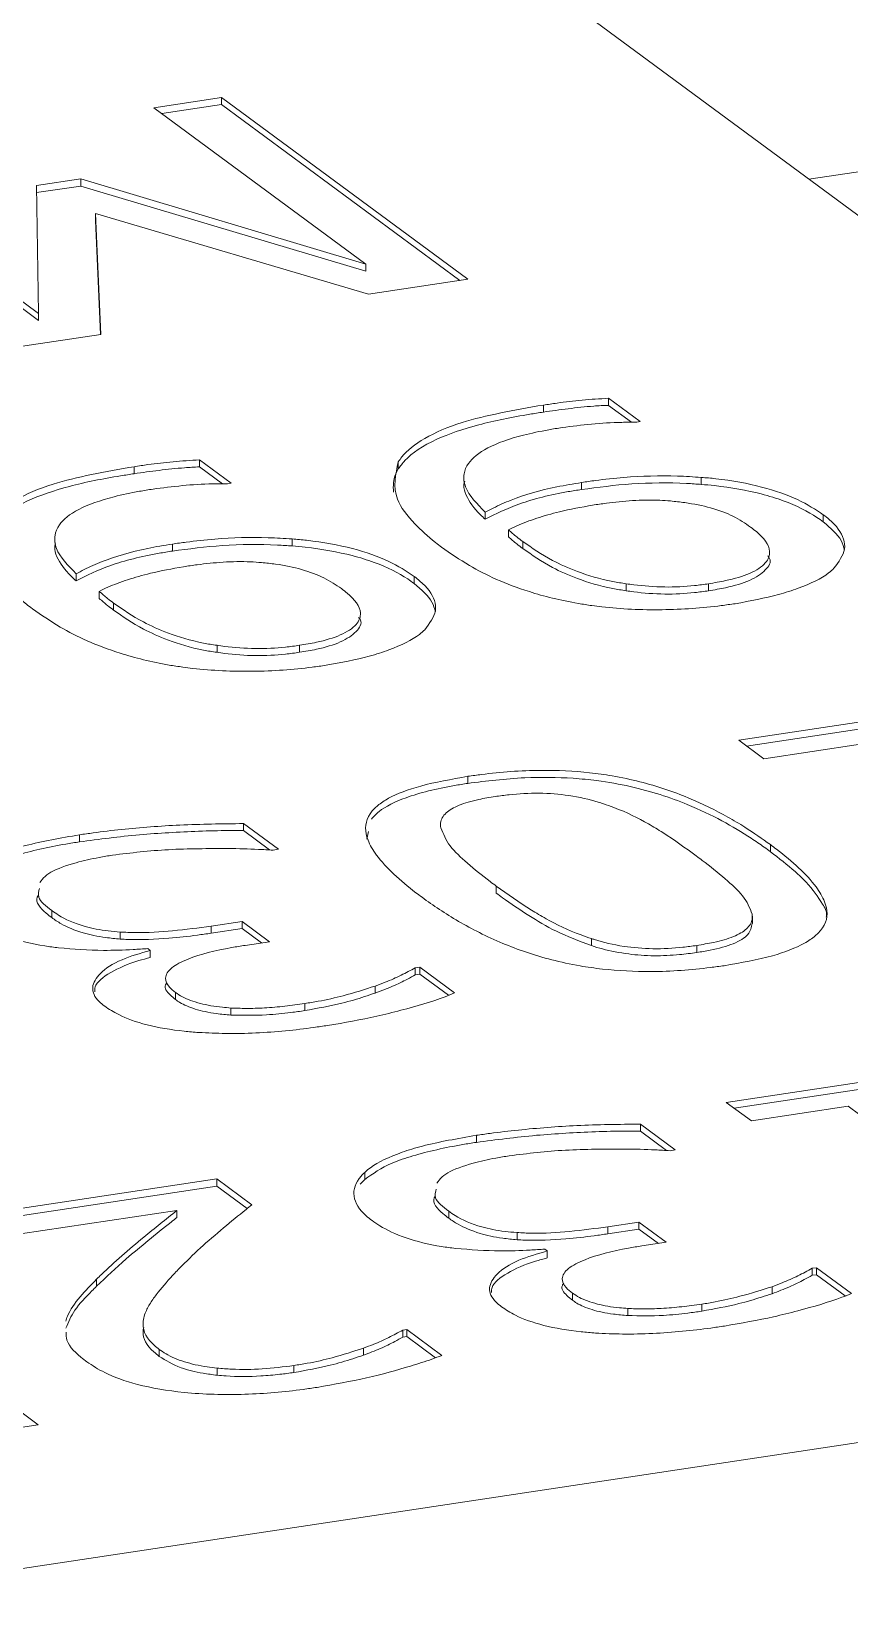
# Model space of a CAD drawing. Header units: millimetres. Extents: x 30 to 313, y 16 to 167.
# Drawn here: x 168.604 to 169.151, y 124.502 to 125.552 of the extents above; entities that cross this region are included whole.
import ezdxf

# ---------------------------------------------------------------- set-up
doc = ezdxf.new("R2010")
doc.units = ezdxf.units.MM

msp = doc.modelspace()

# ---------------------------------------------------------------- linework, layer by layer
at = {"color": 7, "linetype": 'Continuous', "lineweight": 15}
for p, q in [((168.6913, 125.773), (170.0285, 124.7856)), ((169.6289, 125.5295), (169.124, 125.4535)), ((168.6861, 125.5013), (168.7313, 125.5081)), ((168.8279, 125.3966), (168.6861, 125.5013)), ((168.7313, 125.5034), (168.6914, 125.4974)), ((168.7313, 125.5081), (168.8959, 125.3866)), ((168.7313, 125.5034), (168.7313, 125.5081)), ((168.8906, 125.3858), (168.7313, 125.5034)), ((168.4672, 125.4684), (168.6089, 125.3637)), ((168.6089, 125.359), (168.4672, 125.4637)), ((168.6076, 125.4492), (168.6372, 125.4537)), ((168.6089, 125.3637), (168.6076, 125.4492)), ((168.6372, 125.4489), (168.6077, 125.4445)), ((168.6372, 125.4537), (168.8279, 125.3966)), ((168.6372, 125.4489), (168.6372, 125.4537)), ((168.8279, 125.3919), (168.6372, 125.4489)), ((168.8297, 125.3766), (168.6471, 125.4306)), ((168.6471, 125.4306), (168.6506, 125.3497)), ((168.6471, 125.4259), (168.6471, 125.4306)), ((168.6504, 125.3497), (168.6471, 125.4259)), ((168.8279, 125.3919), (168.8279, 125.3966)), ((168.8959, 125.3866), (168.8297, 125.3766)), ((168.6089, 125.359), (168.6089, 125.3637)), ((168.6506, 125.3497), (168.5833, 125.3396)), ((168.9465, 125.2978), (168.9465, 125.3025)), ((168.9901, 125.307), (169.0113, 125.2914)), ((168.9901, 125.3023), (168.9901, 125.307)), ((169.0054, 125.291), (168.9901, 125.3023)), ((169.0113, 125.2914), (169.0089, 125.291)), ((168.6729, 125.2566), (168.6729, 125.2613)), ((168.7165, 125.2659), (168.7377, 125.2502)), ((168.7165, 125.2612), (168.7165, 125.2659)), ((168.7319, 125.2498), (168.7165, 125.2612)), ((168.8495, 125.2598), (168.8495, 125.2646)), ((168.7377, 125.2502), (168.7354, 125.2499)), ((168.9721, 125.246), (168.9721, 125.2507)), ((169.0521, 125.2541), (169.0521, 125.2494)), ((168.9076, 125.2261), (168.9076, 125.2309)), ((169.1337, 125.2244), (169.1337, 125.2291)), ((168.9232, 125.2144), (168.9232, 125.2191)), ((168.6985, 125.2049), (168.6985, 125.2096)), ((168.7786, 125.213), (168.7786, 125.2083)), ((168.9327, 125.2066), (168.9327, 125.2113)), ((168.6341, 125.185), (168.6341, 125.1897)), ((168.8602, 125.1832), (168.8602, 125.1879)), ((169.0019, 125.1783), (169.0019, 125.183)), ((169.057, 125.183), (169.057, 125.1783)), ((168.6496, 125.1732), (168.6496, 125.1779)), ((168.6591, 125.1654), (168.6591, 125.1701)), ((168.7283, 125.1372), (168.7283, 125.1419)), ((168.7835, 125.1419), (168.7835, 125.1372)), ((169.0771, 125.0784), (169.2549, 125.1052)), ((169.2549, 125.1005), (169.0824, 125.0745)), ((169.0939, 125.066), (169.0771, 125.0784)), ((169.1586, 125.0758), (169.0939, 125.066)), ((168.896, 125.0496), (168.896, 125.0543)), ((168.6363, 125.0105), (168.6363, 125.0152)), ((168.746, 125.0227), (168.7694, 125.0055)), ((168.746, 125.018), (168.746, 125.0227)), ((168.7635, 125.0051), (168.746, 125.018)), ((168.8296, 125.0173), (168.8284, 125.0123)), ((168.878, 125.0242), (168.878, 125.0236)), ((168.7694, 125.0055), (168.7658, 125.0049)), ((169.0983, 125.0039), (169.0983, 125.0086)), ((168.6123, 124.9865), (168.6098, 124.9832)), ((168.915, 124.9809), (168.915, 124.9762)), ((168.6178, 124.9598), (168.6178, 124.9645)), ((168.7244, 124.9541), (168.7451, 124.9572)), ((168.7244, 124.9494), (168.7244, 124.9541)), ((168.7451, 124.9525), (168.7244, 124.9494)), ((168.7451, 124.9572), (168.7633, 124.9437)), ((168.7451, 124.9525), (168.7451, 124.9572)), ((168.758, 124.9429), (168.7451, 124.9525)), ((169.0863, 124.956), (169.0863, 124.9607)), ((168.6636, 124.9455), (168.6636, 124.9502)), ((168.7633, 124.9437), (168.7471, 124.9413)), ((168.9786, 124.9411), (168.9786, 124.9458)), ((169.0491, 124.9412), (169.0491, 124.9365)), ((168.6837, 124.9379), (168.6821, 124.9391)), ((168.6837, 124.9332), (168.6837, 124.9379)), ((168.8609, 124.9263), (168.8639, 124.9267)), ((168.8609, 124.9216), (168.8609, 124.9263)), ((168.8639, 124.922), (168.8609, 124.9216)), ((168.8639, 124.9267), (168.8872, 124.9095)), ((168.8639, 124.922), (168.8639, 124.9267)), ((168.8831, 124.9079), (168.8639, 124.922)), ((168.7005, 124.905), (168.7005, 124.9098)), ((168.8341, 124.9094), (168.8341, 124.9141)), ((168.7376, 124.8994), (168.7376, 124.8947)), ((168.787, 124.8977), (168.787, 124.9024)), ((169.0688, 124.8363), (169.2467, 124.8631)), ((169.2467, 124.8584), (169.0741, 124.8324)), ((169.0856, 124.8239), (169.0688, 124.8363)), ((169.1503, 124.8337), (169.0856, 124.8239)), ((169.2986, 124.7242), (169.1503, 124.8337)), ((169.0114, 124.8218), (169.0347, 124.8045)), ((169.0114, 124.8171), (169.0114, 124.8218)), ((169.0289, 124.8041), (169.0114, 124.8171)), ((168.9017, 124.8096), (168.9017, 124.8143)), ((169.0347, 124.8045), (169.0312, 124.804)), ((168.5034, 124.7512), (168.7282, 124.7851)), ((168.7282, 124.7851), (168.7515, 124.7678)), ((168.7282, 124.7804), (168.7282, 124.7851)), ((168.8271, 124.7848), (168.8241, 124.7816)), ((168.8271, 124.7848), (168.8271, 124.7895)), ((168.8777, 124.7855), (168.8752, 124.7823)), ((168.7282, 124.7804), (168.5087, 124.7473)), ((168.7485, 124.7654), (168.7282, 124.7804)), ((168.7015, 124.7641), (168.5224, 124.7372)), ((168.7015, 124.7594), (168.7015, 124.7641)), ((168.8832, 124.7589), (168.8832, 124.7636)), ((168.9897, 124.7532), (169.0104, 124.7563)), ((168.9897, 124.7485), (168.9897, 124.7532)), ((169.0104, 124.7563), (169.0287, 124.7428)), ((169.0104, 124.7516), (169.0104, 124.7563)), ((168.4443, 124.7424), (168.6088, 124.6208)), ((168.9289, 124.7445), (168.9289, 124.7493)), ((169.0104, 124.7516), (168.9897, 124.7485)), ((169.0234, 124.742), (169.0104, 124.7516)), ((169.0287, 124.7428), (169.0124, 124.7404)), ((168.9491, 124.737), (168.9475, 124.7382)), ((168.9491, 124.7323), (168.9491, 124.737)), ((169.966, 124.7305), (167.0038, 124.2848)), ((169.1263, 124.7254), (169.1292, 124.7258)), ((169.1263, 124.7207), (169.1263, 124.7254)), ((169.1292, 124.7211), (169.1263, 124.7207)), ((169.1292, 124.7258), (169.1526, 124.7086)), ((169.1292, 124.7211), (169.1292, 124.7258)), ((169.1484, 124.7069), (169.1292, 124.7211)), ((168.6478, 124.7134), (168.6478, 124.7181)), ((169.0994, 124.7084), (169.0994, 124.7131)), ((168.9659, 124.7041), (168.9659, 124.7088)), ((169.0524, 124.6967), (169.0524, 124.7014)), ((169.003, 124.6985), (169.003, 124.6938)), ((168.8525, 124.6841), (168.8552, 124.6845)), ((168.8525, 124.6793), (168.8525, 124.6841)), ((168.8552, 124.6797), (168.8525, 124.6793)), ((168.8552, 124.6845), (168.8787, 124.6671)), ((168.8552, 124.6797), (168.8552, 124.6845)), ((168.8744, 124.6655), (168.8552, 124.6797)), ((168.6897, 124.6665), (168.6897, 124.6712)), ((168.8262, 124.6673), (168.8262, 124.672)), ((168.7284, 124.6539), (168.7284, 124.6586)), ((168.7797, 124.6557), (168.7797, 124.6604)), ((168.6088, 124.6208), (168.54, 124.6105))]:
    msp.add_line(p, q, dxfattribs=at)
for points, knots in [([(168.8495, 125.2646), (168.8503, 125.2656), (168.8541, 125.2711), (168.8658, 125.2805), (168.8958, 125.2936), (168.9272, 125.2991), (168.9465, 125.3025)], [0, 0, 0, 0, 0.064432, 0.324069, 0.584217, 1, 1, 1, 1]), ([(168.9465, 125.3025), (168.9495, 125.3029), (168.958, 125.3042), (168.9724, 125.306), (168.9842, 125.3067), (168.9901, 125.307)], [0, 0, 0, 0, 0.218148, 0.606423, 1, 1, 1, 1]), ([(168.9901, 125.3023), (168.9868, 125.3022), (168.9776, 125.3017), (168.963, 125.3001), (168.952, 125.2986), (168.9465, 125.2978)], [0, 0, 0, 0, 0.21835, 0.6071147, 1, 1, 1, 1]), ([(168.9465, 125.2978), (168.9434, 125.2973), (168.9283, 125.295), (168.9022, 125.2897), (168.872, 125.2794), (168.8561, 125.2687), (168.8509, 125.2617), (168.8495, 125.2598)], [0, 0, 0, 0, 0.06436, 0.322896, 0.582828, 0.890032, 1, 1, 1, 1]), ([(169.0089, 125.291), (169.0056, 125.291), (168.9954, 125.291), (168.9784, 125.2899), (168.9656, 125.2883), (168.959, 125.2874)], [0, 0, 0, 0, 0.1957476, 0.5926023, 1, 1, 1, 1]), ([(168.959, 125.2874), (168.956, 125.287), (168.947, 125.2855), (168.9286, 125.2816), (168.9078, 125.2744), (168.8964, 125.2649), (168.8927, 125.256), (168.8941, 125.2448), (168.9022, 125.2364), (168.9076, 125.2309)], [0, 0, 0, 0, 0.050428, 0.15153, 0.32744, 0.496764, 0.602254, 0.736265, 1, 1, 1, 1]), ([(168.576, 125.2234), (168.5767, 125.2245), (168.5805, 125.2299), (168.5923, 125.2393), (168.6222, 125.2524), (168.6536, 125.2579), (168.6729, 125.2613)], [0, 0, 0, 0, 0.064432, 0.3240695, 0.5842172, 1, 1, 1, 1]), ([(168.6729, 125.2566), (168.6699, 125.2561), (168.6547, 125.2538), (168.6286, 125.2486), (168.5984, 125.2382), (168.5825, 125.2275), (168.5773, 125.2205), (168.576, 125.2187)], [0, 0, 0, 0, 0.06436, 0.322896, 0.582828, 0.890032, 1, 1, 1, 1]), ([(168.6729, 125.2613), (168.676, 125.2618), (168.6845, 125.263), (168.6988, 125.2648), (168.7106, 125.2655), (168.7165, 125.2659)], [0, 0, 0, 0, 0.218148, 0.606423, 1, 1, 1, 1]), ([(168.7165, 125.2612), (168.7132, 125.261), (168.704, 125.2605), (168.6894, 125.2589), (168.6784, 125.2574), (168.6729, 125.2566)], [0, 0, 0, 0, 0.21835, 0.607115, 1, 1, 1, 1]), ([(168.8784, 125.2075), (168.8771, 125.2085), (168.8703, 125.2136), (168.8589, 125.2242), (168.8446, 125.2421), (168.8477, 125.2562), (168.8495, 125.2646)], [0, 0, 0, 0, 0.0568757, 0.2846356, 0.5747791, 1, 1, 1, 1]), ([(168.8495, 125.2598), (168.8489, 125.2587), (168.8459, 125.2536), (168.8461, 125.2484), (168.8463, 125.2442)], [0, 0, 0, 0, 0.212561, 1, 1, 1, 1]), ([(168.6855, 125.2463), (168.6824, 125.2458), (168.6734, 125.2444), (168.655, 125.2405), (168.6342, 125.2332), (168.6228, 125.2238), (168.6192, 125.2148), (168.6205, 125.2036), (168.6287, 125.1953), (168.6341, 125.1897)], [0, 0, 0, 0, 0.050428, 0.15153, 0.32744, 0.496764, 0.602254, 0.736265, 1, 1, 1, 1]), ([(168.7354, 125.2499), (168.732, 125.2499), (168.7218, 125.2499), (168.7048, 125.2488), (168.692, 125.2471), (168.6855, 125.2463)], [0, 0, 0, 0, 0.1957476, 0.5926023, 1, 1, 1, 1]), ([(168.9076, 125.2261), (168.9065, 125.2272), (168.9008, 125.2324), (168.8953, 125.24), (168.8929, 125.2476), (168.8936, 125.2507), (168.8939, 125.2515)], [0, 0, 0, 0, 0.128224, 0.642959, 0.899857, 1, 1, 1, 1]), ([(168.9076, 125.2309), (168.9094, 125.2318), (168.9147, 125.2346), (168.9288, 125.2409), (168.9488, 125.2469), (168.9665, 125.2498), (168.9721, 125.2507)], [0, 0, 0, 0, 0.1122069, 0.3368725, 0.7910024, 1, 1, 1, 1]), ([(168.9721, 125.246), (168.9691, 125.2456), (168.9539, 125.2432), (168.9295, 125.2371), (168.9148, 125.2297), (168.9076, 125.2261)], [0, 0, 0, 0, 0.112304, 0.566877, 1, 1, 1, 1]), ([(168.9721, 125.2507), (168.9752, 125.2512), (168.9843, 125.2525), (169.0053, 125.2548), (169.0298, 125.2556), (169.0468, 125.2545), (169.0521, 125.2541)], [0, 0, 0, 0, 0.121822, 0.365837, 0.802819, 1, 1, 1, 1]), ([(169.0521, 125.2494), (169.0489, 125.2497), (169.0336, 125.2507), (169.0055, 125.2505), (168.9831, 125.2475), (168.9721, 125.246)], [0, 0, 0, 0, 0.121949, 0.569573, 1, 1, 1, 1]), ([(169.0521, 125.2541), (169.0554, 125.2539), (169.0698, 125.2526), (169.0936, 125.2482), (169.1179, 125.2395), (169.1285, 125.2326), (169.1337, 125.2291)], [0, 0, 0, 0, 0.087136, 0.390997, 0.694071, 1, 1, 1, 1]), ([(169.1337, 125.2244), (169.1323, 125.2254), (169.1252, 125.2304), (169.1123, 125.2371), (169.0888, 125.2444), (169.0694, 125.2479), (169.0551, 125.2492), (169.0521, 125.2494)], [0, 0, 0, 0, 0.087045, 0.4376944, 0.6124225, 0.9210172, 1, 1, 1, 1]), ([(168.9232, 125.2191), (168.925, 125.22), (168.9306, 125.2228), (168.9419, 125.2269), (168.9584, 125.2318), (168.9719, 125.2342), (168.9794, 125.2356)], [0, 0, 0, 0, 0.131992, 0.396552, 0.660808, 1, 1, 1, 1]), ([(168.9794, 125.2356), (168.9825, 125.236), (168.9911, 125.2373), (169.0059, 125.2388), (169.0208, 125.2392), (169.0292, 125.2385), (169.0315, 125.2384)], [0, 0, 0, 0, 0.186078, 0.522588, 0.863091, 1, 1, 1, 1]), ([(169.0315, 125.2384), (169.0347, 125.238), (169.0444, 125.237), (169.0597, 125.2339), (169.0745, 125.2281), (169.0814, 125.2234), (169.085, 125.2209)], [0, 0, 0, 0, 0.129356, 0.390407, 0.681977, 1, 1, 1, 1]), ([(169.1337, 125.2291), (169.1351, 125.2281), (169.1417, 125.2229), (169.1474, 125.2152), (169.1488, 125.2041), (169.144, 125.1977), (169.1408, 125.1934)], [0, 0, 0, 0, 0.091228, 0.458998, 0.641839, 1, 1, 1, 1]), ([(168.6049, 125.1663), (168.6035, 125.1673), (168.5968, 125.1724), (168.5853, 125.183), (168.571, 125.201), (168.5741, 125.215), (168.576, 125.2234)], [0, 0, 0, 0, 0.056876, 0.284636, 0.574779, 1, 1, 1, 1]), ([(168.6985, 125.2096), (168.7016, 125.21), (168.7108, 125.2113), (168.7317, 125.2136), (168.7562, 125.2144), (168.7733, 125.2133), (168.7786, 125.213)], [0, 0, 0, 0, 0.1218223, 0.3658366, 0.802819, 1, 1, 1, 1]), ([(168.9327, 125.2113), (168.9314, 125.2123), (168.929, 125.2141), (168.9259, 125.2167), (168.9241, 125.2183), (168.9232, 125.2191)], [0, 0, 0, 0, 0.395167, 0.697502, 1, 1, 1, 1]), ([(168.9327, 125.2066), (168.9314, 125.2076), (168.929, 125.2094), (168.9259, 125.212), (168.9241, 125.2136), (168.9232, 125.2144)], [0, 0, 0, 0, 0.395167, 0.697502, 1, 1, 1, 1]), ([(169.085, 125.2209), (169.0864, 125.2199), (169.093, 125.2148), (169.0995, 125.2066), (169.0962, 125.1968), (169.0858, 125.1898), (169.0712, 125.1854), (169.0609, 125.1837), (169.057, 125.183)], [0, 0, 0, 0, 0.0758751, 0.3827383, 0.5602643, 0.738541, 0.9022121, 1, 1, 1, 1]), ([(169.1478, 125.2054), (169.1473, 125.2076), (169.1458, 125.2141), (169.1385, 125.2203), (169.1337, 125.2244)], [0, 0, 0, 0, 0.3360784, 1, 1, 1, 1]), ([(168.6341, 125.185), (168.6329, 125.186), (168.6272, 125.1913), (168.6217, 125.1989), (168.6193, 125.2064), (168.6201, 125.2095), (168.6203, 125.2104)], [0, 0, 0, 0, 0.128224, 0.642959, 0.899857, 1, 1, 1, 1]), ([(168.6341, 125.1897), (168.6358, 125.1906), (168.6412, 125.1935), (168.6552, 125.1997), (168.6752, 125.2058), (168.6929, 125.2087), (168.6985, 125.2096)], [0, 0, 0, 0, 0.112207, 0.336872, 0.791002, 1, 1, 1, 1]), ([(168.6985, 125.2049), (168.6955, 125.2044), (168.6803, 125.202), (168.6559, 125.1959), (168.6412, 125.1886), (168.6341, 125.185)], [0, 0, 0, 0, 0.112304, 0.566877, 1, 1, 1, 1]), ([(168.7786, 125.2083), (168.7753, 125.2085), (168.76, 125.2095), (168.7319, 125.2093), (168.7095, 125.2063), (168.6985, 125.2049)], [0, 0, 0, 0, 0.121949, 0.569573, 1, 1, 1, 1]), ([(168.7786, 125.213), (168.7818, 125.2127), (168.7963, 125.2114), (168.8201, 125.207), (168.8443, 125.1984), (168.8549, 125.1914), (168.8602, 125.1879)], [0, 0, 0, 0, 0.087136, 0.390997, 0.694071, 1, 1, 1, 1]), ([(168.8602, 125.1832), (168.8587, 125.1842), (168.8516, 125.1893), (168.8387, 125.1959), (168.8153, 125.2032), (168.7958, 125.2067), (168.7815, 125.208), (168.7786, 125.2083)], [0, 0, 0, 0, 0.087045, 0.437694, 0.612422, 0.921017, 1, 1, 1, 1]), ([(168.979, 125.1684), (168.9759, 125.1689), (168.9606, 125.1712), (168.938, 125.1769), (168.9145, 125.1858), (168.8951, 125.1959), (168.8844, 125.2034), (168.8784, 125.2075)], [0, 0, 0, 0, 0.063408, 0.319647, 0.52946, 0.738929, 1, 1, 1, 1]), ([(169.0019, 125.183), (168.9989, 125.1835), (168.9865, 125.1854), (168.9693, 125.1908), (168.9491, 125.1999), (168.9389, 125.207), (168.9327, 125.2113)], [0, 0, 0, 0, 0.089846, 0.366943, 0.61587, 1, 1, 1, 1]), ([(169.0019, 125.1783), (168.9989, 125.1788), (168.9865, 125.1807), (168.9693, 125.1861), (168.9491, 125.1951), (168.9389, 125.2023), (168.9327, 125.2066)], [0, 0, 0, 0, 0.089846, 0.366943, 0.61587, 1, 1, 1, 1]), ([(168.6496, 125.1779), (168.6515, 125.1789), (168.657, 125.1816), (168.6683, 125.1858), (168.6848, 125.1906), (168.6983, 125.1931), (168.7058, 125.1944)], [0, 0, 0, 0, 0.131992, 0.396552, 0.660808, 1, 1, 1, 1]), ([(168.7058, 125.1944), (168.7089, 125.1949), (168.7175, 125.1961), (168.7323, 125.1977), (168.7472, 125.198), (168.7556, 125.1974), (168.758, 125.1972)], [0, 0, 0, 0, 0.186078, 0.522588, 0.863091, 1, 1, 1, 1]), ([(168.758, 125.1972), (168.7612, 125.1969), (168.7708, 125.1959), (168.7861, 125.1927), (168.8009, 125.1869), (168.8078, 125.1822), (168.8115, 125.1798)], [0, 0, 0, 0, 0.129356, 0.390407, 0.681977, 1, 1, 1, 1]), ([(169.0966, 125.2017), (169.097, 125.2011), (169.0994, 125.198), (169.0957, 125.1921), (169.0859, 125.1851), (169.0711, 125.1807), (169.0609, 125.179), (169.057, 125.1783)], [0, 0, 0, 0, 0.061663, 0.331531, 0.60254, 0.851347, 1, 1, 1, 1]), ([(169.1408, 125.1934), (169.1397, 125.1923), (169.1343, 125.1874), (169.1216, 125.1814), (169.1002, 125.1744), (169.0848, 125.1715), (169.0747, 125.1697)], [0, 0, 0, 0, 0.100684, 0.472488, 0.656223, 1, 1, 1, 1]), ([(168.8602, 125.1879), (168.8615, 125.1869), (168.8681, 125.1818), (168.8738, 125.1741), (168.8752, 125.1629), (168.8704, 125.1565), (168.8672, 125.1522)], [0, 0, 0, 0, 0.0912282, 0.4589981, 0.6418387, 1, 1, 1, 1]), ([(168.8743, 125.1642), (168.8737, 125.1664), (168.8722, 125.173), (168.865, 125.1791), (168.8602, 125.1832)], [0, 0, 0, 0, 0.336078, 1, 1, 1, 1]), ([(169.057, 125.183), (169.0539, 125.1826), (169.0446, 125.1813), (169.0273, 125.1804), (169.0117, 125.1817), (169.0036, 125.1828), (169.0019, 125.183)], [0, 0, 0, 0, 0.176235, 0.532006, 0.904888, 1, 1, 1, 1]), ([(168.6591, 125.1701), (168.6578, 125.1711), (168.6554, 125.1729), (168.6523, 125.1755), (168.6505, 125.1771), (168.6496, 125.1779)], [0, 0, 0, 0, 0.395167, 0.697502, 1, 1, 1, 1]), ([(168.6591, 125.1654), (168.6578, 125.1664), (168.6554, 125.1682), (168.6523, 125.1708), (168.6505, 125.1724), (168.6496, 125.1732)], [0, 0, 0, 0, 0.395167, 0.697502, 1, 1, 1, 1]), ([(168.8115, 125.1798), (168.8128, 125.1787), (168.8195, 125.1736), (168.8259, 125.1654), (168.8226, 125.1556), (168.8122, 125.1487), (168.7976, 125.1442), (168.7873, 125.1425), (168.7835, 125.1419)], [0, 0, 0, 0, 0.075875, 0.382738, 0.560264, 0.738541, 0.902212, 1, 1, 1, 1]), ([(169.057, 125.1783), (169.0539, 125.1779), (169.0446, 125.1766), (169.0273, 125.1757), (169.0117, 125.1769), (169.0036, 125.1781), (169.0019, 125.1783)], [0, 0, 0, 0, 0.176235, 0.532006, 0.904888, 1, 1, 1, 1]), ([(168.7054, 125.1273), (168.7024, 125.1277), (168.687, 125.13), (168.6645, 125.1358), (168.6409, 125.1447), (168.6215, 125.1547), (168.6108, 125.1622), (168.6049, 125.1663)], [0, 0, 0, 0, 0.063408, 0.319647, 0.52946, 0.738929, 1, 1, 1, 1]), ([(168.7283, 125.1419), (168.7253, 125.1423), (168.7129, 125.1443), (168.6957, 125.1496), (168.6756, 125.1587), (168.6653, 125.1658), (168.6591, 125.1701)], [0, 0, 0, 0, 0.0898456, 0.3669426, 0.61587, 1, 1, 1, 1]), ([(168.7283, 125.1372), (168.7253, 125.1376), (168.7129, 125.1396), (168.6957, 125.1449), (168.6756, 125.154), (168.6653, 125.1611), (168.6591, 125.1654)], [0, 0, 0, 0, 0.089846, 0.366943, 0.61587, 1, 1, 1, 1]), ([(169.0747, 125.1697), (169.0717, 125.1693), (169.0562, 125.167), (169.026, 125.1649), (168.996, 125.1662), (168.9812, 125.1682), (168.979, 125.1684)], [0, 0, 0, 0, 0.101833, 0.513844, 0.92772, 1, 1, 1, 1]), ([(168.823, 125.1605), (168.8235, 125.16), (168.8258, 125.1569), (168.8221, 125.1509), (168.8123, 125.144), (168.7976, 125.1395), (168.7873, 125.1378), (168.7835, 125.1372)], [0, 0, 0, 0, 0.061663, 0.331531, 0.60254, 0.851347, 1, 1, 1, 1]), ([(168.8672, 125.1522), (168.8661, 125.1512), (168.8607, 125.1463), (168.848, 125.1402), (168.8266, 125.1332), (168.8112, 125.1304), (168.8012, 125.1285)], [0, 0, 0, 0, 0.1006844, 0.4724879, 0.656223, 1, 1, 1, 1]), ([(168.7835, 125.1419), (168.7804, 125.1414), (168.771, 125.1402), (168.7537, 125.1393), (168.7382, 125.1405), (168.73, 125.1416), (168.7283, 125.1419)], [0, 0, 0, 0, 0.176235, 0.532006, 0.904888, 1, 1, 1, 1]), ([(168.7835, 125.1372), (168.7804, 125.1367), (168.771, 125.1355), (168.7537, 125.1345), (168.7382, 125.1358), (168.73, 125.1369), (168.7283, 125.1372)], [0, 0, 0, 0, 0.176235, 0.532006, 0.904888, 1, 1, 1, 1]), ([(168.8012, 125.1285), (168.7981, 125.1281), (168.7826, 125.1259), (168.7524, 125.1237), (168.7225, 125.1251), (168.7076, 125.127), (168.7054, 125.1273)], [0, 0, 0, 0, 0.1018333, 0.5138439, 0.9277201, 1, 1, 1, 1]), ([(168.896, 125.0543), (168.8991, 125.0547), (168.9145, 125.0569), (168.9423, 125.059), (168.9725, 125.0576), (169.0012, 125.0535), (169.0235, 125.0476), (169.0487, 125.0381), (169.0661, 125.0294), (169.084, 125.0188), (169.0928, 125.0125), (169.0983, 125.0086)], [0, 0, 0, 0, 0.036202, 0.182752, 0.301594, 0.360358, 0.520212, 0.604767, 0.774118, 0.858572, 1, 1, 1, 1]), ([(168.8654, 124.9734), (168.864, 124.9745), (168.8572, 124.9795), (168.8461, 124.9888), (168.8351, 125.0006), (168.829, 125.011), (168.8265, 125.0221), (168.831, 125.0319), (168.8451, 125.0413), (168.8644, 125.0487), (168.8851, 125.0523), (168.896, 125.0543)], [0, 0, 0, 0, 0.036162, 0.180883, 0.325687, 0.436575, 0.524364, 0.688707, 0.747944, 0.866308, 1, 1, 1, 1]), ([(168.896, 125.0496), (168.893, 125.0491), (168.8778, 125.0467), (168.8548, 125.0411), (168.8378, 125.0326), (168.833, 125.0273), (168.8315, 125.0256)], [0, 0, 0, 0, 0.100108, 0.505428, 0.836375, 1, 1, 1, 1]), ([(169.0983, 125.0039), (169.097, 125.0049), (169.0928, 125.0079), (169.0826, 125.0149), (169.0664, 125.0247), (169.046, 125.0345), (169.0197, 125.0442), (168.9934, 125.0505), (168.9614, 125.0536), (168.9312, 125.054), (168.9085, 125.0511), (168.896, 125.0496)], [0, 0, 0, 0, 0.036198, 0.108601, 0.253503, 0.398541, 0.49598, 0.680049, 0.739128, 0.856444, 1, 1, 1, 1]), ([(168.8779, 125.0199), (168.8778, 125.021), (168.8775, 125.0244), (168.8803, 125.0297), (168.8894, 125.0351), (168.9016, 125.0387), (168.9106, 125.0402), (168.9143, 125.0408)], [0, 0, 0, 0, 0.128837, 0.388701, 0.613956, 0.838952, 1, 1, 1, 1]), ([(168.9143, 125.0408), (168.9174, 125.0412), (168.9267, 125.0425), (168.9438, 125.0435), (168.965, 125.0417), (168.9787, 125.0385), (168.9855, 125.0363), (168.9867, 125.0359)], [0, 0, 0, 0, 0.126481, 0.38221, 0.639142, 0.937732, 1, 1, 1, 1]), ([(168.9867, 125.0359), (168.989, 125.0351), (169.0006, 125.0311), (169.0138, 125.0245), (169.0314, 125.0136), (169.0415, 125.0064), (169.0487, 125.0011)], [0, 0, 0, 0, 0.0820591, 0.4120662, 0.576138, 1, 1, 1, 1]), ([(168.5617, 124.9905), (168.5629, 124.9915), (168.5687, 124.9964), (168.5817, 125.0025), (168.6058, 125.0099), (168.6238, 125.013), (168.6363, 125.0152)], [0, 0, 0, 0, 0.092735, 0.439834, 0.611408, 1, 1, 1, 1]), ([(168.6363, 125.0152), (168.6394, 125.0156), (168.6547, 125.0179), (168.6772, 125.0201), (168.7109, 125.0223), (168.7318, 125.0225), (168.746, 125.0227)], [0, 0, 0, 0, 0.088697, 0.444591, 0.622069, 1, 1, 1, 1]), ([(168.746, 125.018), (168.7427, 125.018), (168.726, 125.0181), (168.7027, 125.0171), (168.669, 125.0148), (168.6496, 125.0122), (168.6363, 125.0105)], [0, 0, 0, 0, 0.08871, 0.444699, 0.622154, 1, 1, 1, 1]), ([(168.915, 124.9809), (168.9136, 124.9819), (168.9068, 124.987), (168.896, 124.9959), (168.8829, 125.0077), (168.8796, 125.0158), (168.8779, 125.0199)], [0, 0, 0, 0, 0.081143, 0.40581, 0.700412, 1, 1, 1, 1]), ([(168.6363, 125.0105), (168.6333, 125.01), (168.6181, 125.0076), (168.5984, 125.0032), (168.5754, 124.9954), (168.5671, 124.9896), (168.5617, 124.9857)], [0, 0, 0, 0, 0.092686, 0.46607, 0.651959, 1, 1, 1, 1]), ([(168.7658, 125.0049), (168.7625, 125.0051), (168.7461, 125.0061), (168.7225, 125.0061), (168.6894, 125.0053), (168.6707, 125.0031), (168.6584, 125.0016)], [0, 0, 0, 0, 0.091539, 0.459198, 0.642404, 1, 1, 1, 1]), ([(169.0983, 125.0086), (169.0997, 125.0076), (169.1065, 125.0025), (169.1177, 124.9932), (169.1287, 124.9815), (169.1348, 124.9711), (169.1374, 124.9601), (169.133, 124.9504), (169.119, 124.941), (169.0997, 124.9334), (169.0787, 124.9297), (169.0674, 124.9277)], [0, 0, 0, 0, 0.036105, 0.1805967, 0.3251697, 0.4352797, 0.5224622, 0.685396, 0.7446139, 0.8630341, 1, 1, 1, 1]), ([(168.6584, 125.0016), (168.6554, 125.0011), (168.6468, 124.9997), (168.632, 124.9962), (168.6185, 124.9916), (168.6138, 124.9877), (168.6123, 124.9865)], [0, 0, 0, 0, 0.151103, 0.430538, 0.81577, 1, 1, 1, 1]), ([(169.0487, 125.0011), (169.0501, 125.0001), (169.0569, 124.9951), (169.0677, 124.9862), (169.0811, 124.9744), (169.0845, 124.9663), (169.0862, 124.9622)], [0, 0, 0, 0, 0.081164, 0.405905, 0.700355, 1, 1, 1, 1]), ([(169.1356, 124.9602), (169.1357, 124.9606), (169.1365, 124.9635), (169.1317, 124.9714), (169.125, 124.9811), (169.1127, 124.9928), (169.104, 124.9995), (169.0983, 125.0039)], [0, 0, 0, 0, 0.024374, 0.189771, 0.521009, 0.686205, 1, 1, 1, 1]), ([(168.6178, 124.9598), (168.6165, 124.9608), (168.6111, 124.9651), (168.6063, 124.9704), (168.6086, 124.9744), (168.6089, 124.9749)], [0, 0, 0, 0, 0.21409, 0.9038199, 1, 1, 1, 1]), ([(168.6095, 124.9793), (168.609, 124.9774), (168.6077, 124.9722), (168.6139, 124.9675), (168.6178, 124.9645)], [0, 0, 0, 0, 0.381112, 1, 1, 1, 1]), ([(169.0674, 124.9277), (169.0643, 124.9273), (169.0489, 124.9251), (169.0211, 124.923), (168.991, 124.9246), (168.962, 124.9287), (168.9395, 124.9348), (168.9127, 124.945), (168.8937, 124.9547), (168.8768, 124.9653), (168.8692, 124.9707), (168.8654, 124.9734)], [0, 0, 0, 0, 0.03627, 0.183165, 0.302151, 0.360975, 0.524212, 0.610973, 0.80373, 0.901745, 1, 1, 1, 1]), ([(168.9786, 124.9458), (168.9763, 124.9466), (168.9645, 124.9506), (168.9515, 124.9571), (168.9329, 124.9681), (168.9226, 124.9755), (168.915, 124.9809)], [0, 0, 0, 0, 0.080939, 0.406282, 0.568079, 1, 1, 1, 1]), ([(168.915, 124.9762), (168.9164, 124.9752), (168.9233, 124.9701), (168.9361, 124.9615), (168.9543, 124.9504), (168.9704, 124.9442), (168.9786, 124.9411)], [0, 0, 0, 0, 0.080889, 0.404539, 0.699633, 1, 1, 1, 1]), ([(168.6178, 124.9645), (168.6193, 124.9635), (168.6248, 124.9596), (168.6364, 124.9544), (168.6524, 124.9511), (168.6609, 124.9504), (168.6636, 124.9502)], [0, 0, 0, 0, 0.153757, 0.596407, 0.872058, 1, 1, 1, 1]), ([(169.0862, 124.9622), (169.0862, 124.9611), (169.0864, 124.9577), (169.0835, 124.9524), (169.0744, 124.9469), (169.062, 124.9434), (169.0529, 124.9419), (169.0491, 124.9412)], [0, 0, 0, 0, 0.128029, 0.386118, 0.611399, 0.836494, 1, 1, 1, 1]), ([(168.6224, 124.9396), (168.6193, 124.94), (168.607, 124.9416), (168.588, 124.9464), (168.5742, 124.9529), (168.5683, 124.9571), (168.5666, 124.9582)], [0, 0, 0, 0, 0.123589, 0.486576, 0.856621, 1, 1, 1, 1]), ([(168.6636, 124.9455), (168.6603, 124.9458), (168.6513, 124.9466), (168.6367, 124.9498), (168.6252, 124.9547), (168.6198, 124.9584), (168.6178, 124.9598)], [0, 0, 0, 0, 0.15428, 0.429407, 0.786361, 1, 1, 1, 1]), ([(168.6636, 124.9502), (168.6669, 124.95), (168.6786, 124.9495), (168.6997, 124.9508), (168.7159, 124.953), (168.7244, 124.9541)], [0, 0, 0, 0, 0.159751, 0.562523, 1, 1, 1, 1]), ([(169.0491, 124.9365), (169.0521, 124.937), (169.0612, 124.9385), (169.0745, 124.9421), (169.0849, 124.9486), (169.0857, 124.9534), (169.0861, 124.956)], [0, 0, 0, 0, 0.136043, 0.411119, 0.687681, 1, 1, 1, 1]), ([(168.7244, 124.9494), (168.7213, 124.949), (168.7121, 124.9476), (168.694, 124.9456), (168.676, 124.9448), (168.6653, 124.9454), (168.6636, 124.9455)], [0, 0, 0, 0, 0.159349, 0.47849, 0.917206, 1, 1, 1, 1]), ([(168.7471, 124.9413), (168.7441, 124.9408), (168.7299, 124.9386), (168.7113, 124.9339), (168.6969, 124.9264), (168.6927, 124.9197), (168.6953, 124.914), (168.6991, 124.911), (168.7005, 124.9098)], [0, 0, 0, 0, 0.0842785, 0.3974453, 0.5725987, 0.7493878, 0.9019362, 1, 1, 1, 1]), ([(169.0491, 124.9412), (169.046, 124.9408), (169.0367, 124.9395), (169.0198, 124.9386), (168.9986, 124.9404), (168.9857, 124.9435), (168.9793, 124.9456), (168.9786, 124.9458)], [0, 0, 0, 0, 0.1302723, 0.3938281, 0.6517489, 0.9627815, 1, 1, 1, 1]), ([(168.9786, 124.9411), (168.9811, 124.9403), (168.9885, 124.9381), (169.0023, 124.9353), (169.0204, 124.934), (169.0362, 124.9348), (169.0453, 124.936), (169.0491, 124.9365)], [0, 0, 0, 0, 0.130076, 0.392394, 0.616007, 0.839465, 1, 1, 1, 1]), ([(168.6821, 124.9391), (168.6789, 124.9389), (168.669, 124.9383), (168.6488, 124.9375), (168.6323, 124.9388), (168.6224, 124.9396)], [0, 0, 0, 0, 0.1657886, 0.4977254, 1, 1, 1, 1]), ([(168.6532, 124.9006), (168.6519, 124.9016), (168.6469, 124.9056), (168.6435, 124.9132), (168.6494, 124.9229), (168.6624, 124.9317), (168.677, 124.936), (168.6837, 124.9379)], [0, 0, 0, 0, 0.080154, 0.310559, 0.538542, 0.78796, 1, 1, 1, 1]), ([(168.6837, 124.9332), (168.6811, 124.9325), (168.6705, 124.9298), (168.6563, 124.9233), (168.6465, 124.9158), (168.6465, 124.9113), (168.6466, 124.9102)], [0, 0, 0, 0, 0.123715, 0.499018, 0.876878, 1, 1, 1, 1]), ([(168.8341, 124.9141), (168.8363, 124.9149), (168.8425, 124.9172), (168.8516, 124.9213), (168.8578, 124.9246), (168.8609, 124.9263)], [0, 0, 0, 0, 0.2197812, 0.6085268, 1, 1, 1, 1]), ([(168.8609, 124.9216), (168.8592, 124.9206), (168.8543, 124.918), (168.8459, 124.9138), (168.838, 124.9109), (168.8341, 124.9094)], [0, 0, 0, 0, 0.219757, 0.608336, 1, 1, 1, 1]), ([(168.7005, 124.905), (168.6993, 124.9061), (168.6956, 124.9092), (168.6924, 124.9131), (168.6945, 124.9158), (168.6948, 124.9163)], [0, 0, 0, 0, 0.287497, 0.868235, 1, 1, 1, 1]), ([(168.7005, 124.9098), (168.702, 124.9088), (168.7061, 124.906), (168.7163, 124.9023), (168.7284, 124.9001), (168.7357, 124.8996), (168.7376, 124.8994)], [0, 0, 0, 0, 0.199968, 0.553301, 0.883152, 1, 1, 1, 1]), ([(168.787, 124.9024), (168.79, 124.9029), (168.799, 124.9043), (168.8154, 124.9081), (168.8271, 124.9118), (168.8341, 124.9141)], [0, 0, 0, 0, 0.169476, 0.509299, 1, 1, 1, 1]), ([(168.8872, 124.9095), (168.8851, 124.9086), (168.8745, 124.9043), (168.8566, 124.8992), (168.8306, 124.8926), (168.8135, 124.8896), (168.8022, 124.8877)], [0, 0, 0, 0, 0.092668, 0.464691, 0.649983, 1, 1, 1, 1]), ([(168.7161, 124.883), (168.7128, 124.8833), (168.7005, 124.8843), (168.6806, 124.8877), (168.6632, 124.894), (168.6561, 124.8987), (168.6532, 124.9006)], [0, 0, 0, 0, 0.117519, 0.445975, 0.772146, 1, 1, 1, 1]), ([(168.7376, 124.8947), (168.7344, 124.895), (168.7256, 124.8957), (168.7131, 124.8985), (168.7048, 124.9021), (168.7015, 124.9044), (168.7005, 124.905)], [0, 0, 0, 0, 0.200604, 0.537556, 0.869221, 1, 1, 1, 1]), ([(168.7376, 124.8994), (168.7409, 124.8993), (168.7484, 124.899), (168.7606, 124.8994), (168.7738, 124.9005), (168.7826, 124.9018), (168.787, 124.9024)], [0, 0, 0, 0, 0.197174, 0.441459, 0.718463, 1, 1, 1, 1]), ([(168.8341, 124.9094), (168.8317, 124.9086), (168.8247, 124.9062), (168.8099, 124.9018), (168.7955, 124.8992), (168.787, 124.8977)], [0, 0, 0, 0, 0.169459, 0.508641, 1, 1, 1, 1]), ([(168.787, 124.8977), (168.7839, 124.8972), (168.7757, 124.8961), (168.7593, 124.8943), (168.7456, 124.8946), (168.7376, 124.8947)], [0, 0, 0, 0, 0.197105, 0.531392, 1, 1, 1, 1]), ([(168.8022, 124.8877), (168.7992, 124.8873), (168.79, 124.8859), (168.7679, 124.8833), (168.7414, 124.8818), (168.7221, 124.8828), (168.7161, 124.883)], [0, 0, 0, 0, 0.112941, 0.339038, 0.795677, 1, 1, 1, 1]), ([(168.9017, 124.8143), (168.9047, 124.8147), (168.9201, 124.8169), (168.9426, 124.8192), (168.9762, 124.8214), (168.9972, 124.8216), (169.0114, 124.8218)], [0, 0, 0, 0, 0.088697, 0.444591, 0.622069, 1, 1, 1, 1]), ([(169.0114, 124.8171), (169.0081, 124.8171), (168.9913, 124.8172), (168.968, 124.8162), (168.9344, 124.8139), (168.9149, 124.8113), (168.9017, 124.8096)], [0, 0, 0, 0, 0.08871, 0.444699, 0.622154, 1, 1, 1, 1]), ([(168.8271, 124.7895), (168.8283, 124.7906), (168.834, 124.7955), (168.8471, 124.8016), (168.8712, 124.809), (168.8892, 124.8121), (168.9017, 124.8143)], [0, 0, 0, 0, 0.092735, 0.439834, 0.611408, 1, 1, 1, 1]), ([(168.9017, 124.8096), (168.8987, 124.8091), (168.8835, 124.8067), (168.8638, 124.8023), (168.8407, 124.7945), (168.8325, 124.7886), (168.8271, 124.7848)], [0, 0, 0, 0, 0.092686, 0.46607, 0.651959, 1, 1, 1, 1]), ([(169.0312, 124.804), (169.0279, 124.8042), (169.0114, 124.8052), (168.9879, 124.8052), (168.9547, 124.8044), (168.9361, 124.8021), (168.9237, 124.8006)], [0, 0, 0, 0, 0.091539, 0.459198, 0.642404, 1, 1, 1, 1]), ([(168.9237, 124.8006), (168.9207, 124.8001), (168.9121, 124.7988), (168.8974, 124.7953), (168.8838, 124.7907), (168.8792, 124.7868), (168.8777, 124.7855)], [0, 0, 0, 0, 0.151103, 0.430538, 0.81577, 1, 1, 1, 1]), ([(168.832, 124.7573), (168.8306, 124.7583), (168.824, 124.7635), (168.8178, 124.7736), (168.8211, 124.7836), (168.8262, 124.7887), (168.8271, 124.7895)], [0, 0, 0, 0, 0.101136, 0.510233, 0.919745, 1, 1, 1, 1]), ([(168.8832, 124.7589), (168.8819, 124.7599), (168.8764, 124.7642), (168.8717, 124.7695), (168.874, 124.7735), (168.8742, 124.774)], [0, 0, 0, 0, 0.21409, 0.90382, 1, 1, 1, 1]), ([(168.8749, 124.7784), (168.8744, 124.7764), (168.873, 124.7713), (168.8793, 124.7665), (168.8832, 124.7636)], [0, 0, 0, 0, 0.381112, 1, 1, 1, 1]), ([(168.6478, 124.7181), (168.6489, 124.7192), (168.6542, 124.7244), (168.6644, 124.7338), (168.6815, 124.7481), (168.694, 124.7581), (168.7015, 124.7641)], [0, 0, 0, 0, 0.067518, 0.337631, 0.607727, 1, 1, 1, 1]), ([(168.7515, 124.7678), (168.7503, 124.7668), (168.7439, 124.7617), (168.7323, 124.7521), (168.7168, 124.739), (168.7077, 124.7299), (168.7031, 124.7253)], [0, 0, 0, 0, 0.073307, 0.366539, 0.68311, 1, 1, 1, 1]), ([(168.8832, 124.7636), (168.8846, 124.7626), (168.8902, 124.7587), (168.9017, 124.7535), (168.9177, 124.7502), (168.9262, 124.7495), (168.9289, 124.7493)], [0, 0, 0, 0, 0.153757, 0.596407, 0.872058, 1, 1, 1, 1]), ([(168.7015, 124.7594), (168.7002, 124.7584), (168.6937, 124.7532), (168.6824, 124.744), (168.6649, 124.7298), (168.6542, 124.7195), (168.6478, 124.7134)], [0, 0, 0, 0, 0.067519, 0.337597, 0.607677, 1, 1, 1, 1]), ([(168.8878, 124.7387), (168.8846, 124.7391), (168.8724, 124.7406), (168.8534, 124.7454), (168.8396, 124.752), (168.8336, 124.7561), (168.832, 124.7573)], [0, 0, 0, 0, 0.123589, 0.486576, 0.856621, 1, 1, 1, 1]), ([(168.9289, 124.7445), (168.9257, 124.7448), (168.9166, 124.7456), (168.9021, 124.7489), (168.8906, 124.7538), (168.8852, 124.7575), (168.8832, 124.7589)], [0, 0, 0, 0, 0.15428, 0.429407, 0.786361, 1, 1, 1, 1]), ([(168.9289, 124.7493), (168.9322, 124.7491), (168.9439, 124.7485), (168.965, 124.7498), (168.9813, 124.752), (168.9897, 124.7532)], [0, 0, 0, 0, 0.159751, 0.562523, 1, 1, 1, 1]), ([(168.9897, 124.7485), (168.9867, 124.748), (168.9775, 124.7467), (168.9593, 124.7447), (168.9414, 124.7438), (168.9306, 124.7444), (168.9289, 124.7445)], [0, 0, 0, 0, 0.159349, 0.47849, 0.917206, 1, 1, 1, 1]), ([(168.9475, 124.7382), (168.9442, 124.738), (168.9344, 124.7373), (168.9142, 124.7366), (168.8977, 124.7379), (168.8878, 124.7387)], [0, 0, 0, 0, 0.165789, 0.497725, 1, 1, 1, 1]), ([(168.9185, 124.6997), (168.9172, 124.7007), (168.9123, 124.7047), (168.9089, 124.7123), (168.9148, 124.722), (168.9277, 124.7308), (168.9424, 124.735), (168.9491, 124.737)], [0, 0, 0, 0, 0.080154, 0.310559, 0.538542, 0.78796, 1, 1, 1, 1]), ([(168.9491, 124.7323), (168.9464, 124.7316), (168.9358, 124.7288), (168.9217, 124.7224), (168.9119, 124.7149), (168.9119, 124.7104), (168.9119, 124.7093)], [0, 0, 0, 0, 0.1237153, 0.4990182, 0.8768778, 1, 1, 1, 1]), ([(169.0124, 124.7404), (169.0094, 124.7399), (168.9952, 124.7376), (168.9767, 124.7329), (168.9622, 124.7254), (168.958, 124.7188), (168.9607, 124.7131), (168.9644, 124.71), (168.9659, 124.7088)], [0, 0, 0, 0, 0.084278, 0.397445, 0.572599, 0.749388, 0.901936, 1, 1, 1, 1]), ([(168.7031, 124.7253), (168.7021, 124.7243), (168.697, 124.719), (168.6904, 124.7115), (168.6841, 124.7029), (168.6801, 124.6958), (168.6775, 124.686), (168.6818, 124.6773), (168.6886, 124.672), (168.6897, 124.6712)], [0, 0, 0, 0, 0.059935, 0.299739, 0.419631, 0.539556, 0.68854, 0.949197, 1, 1, 1, 1]), ([(169.0994, 124.7131), (169.1017, 124.714), (169.1079, 124.7163), (169.1169, 124.7203), (169.1232, 124.7237), (169.1263, 124.7254)], [0, 0, 0, 0, 0.219781, 0.608527, 1, 1, 1, 1]), ([(169.1263, 124.7207), (169.1245, 124.7197), (169.1197, 124.7171), (169.1113, 124.7129), (169.1034, 124.7099), (169.0994, 124.7084)], [0, 0, 0, 0, 0.219757, 0.608336, 1, 1, 1, 1]), ([(168.6272, 124.69), (168.6275, 124.6911), (168.6292, 124.6966), (168.636, 124.7061), (168.644, 124.7142), (168.6478, 124.7181)], [0, 0, 0, 0, 0.114975, 0.5763168, 1, 1, 1, 1]), ([(168.6478, 124.7134), (168.6468, 124.7123), (168.6414, 124.7071), (168.6325, 124.6978), (168.6289, 124.6893), (168.6272, 124.6853)], [0, 0, 0, 0, 0.114948, 0.574946, 1, 1, 1, 1]), ([(168.9659, 124.7041), (168.9647, 124.7051), (168.9609, 124.7082), (168.9578, 124.7122), (168.9598, 124.7149), (168.9602, 124.7154)], [0, 0, 0, 0, 0.287497, 0.868235, 1, 1, 1, 1]), ([(169.0524, 124.7014), (169.0554, 124.7019), (169.0644, 124.7034), (169.0807, 124.7071), (169.0925, 124.7109), (169.0994, 124.7131)], [0, 0, 0, 0, 0.169476, 0.509299, 1, 1, 1, 1]), ([(168.9814, 124.6821), (168.9782, 124.6824), (168.9659, 124.6833), (168.9459, 124.6868), (168.9285, 124.693), (168.9214, 124.6977), (168.9185, 124.6997)], [0, 0, 0, 0, 0.117519, 0.445975, 0.772146, 1, 1, 1, 1]), ([(168.9659, 124.7088), (168.9674, 124.7078), (168.9715, 124.7051), (168.9817, 124.7013), (168.9938, 124.6992), (169.0011, 124.6987), (169.003, 124.6985)], [0, 0, 0, 0, 0.199968, 0.5533012, 0.883152, 1, 1, 1, 1]), ([(169.003, 124.6938), (168.9997, 124.6941), (168.991, 124.6948), (168.9785, 124.6975), (168.9702, 124.7011), (168.9668, 124.7034), (168.9659, 124.7041)], [0, 0, 0, 0, 0.200604, 0.537556, 0.869221, 1, 1, 1, 1]), ([(169.003, 124.6985), (169.0063, 124.6984), (169.0137, 124.6981), (169.026, 124.6985), (169.0392, 124.6996), (169.0479, 124.7008), (169.0524, 124.7014)], [0, 0, 0, 0, 0.197174, 0.441459, 0.718463, 1, 1, 1, 1]), ([(169.0994, 124.7084), (169.0971, 124.7077), (169.09, 124.7053), (169.0753, 124.7009), (169.0609, 124.6983), (169.0524, 124.6967)], [0, 0, 0, 0, 0.169459, 0.508641, 1, 1, 1, 1]), ([(169.1526, 124.7086), (169.1505, 124.7077), (169.1399, 124.7034), (169.122, 124.6983), (169.096, 124.6917), (169.0788, 124.6887), (169.0676, 124.6868)], [0, 0, 0, 0, 0.092668, 0.464691, 0.649983, 1, 1, 1, 1]), ([(169.0524, 124.6967), (169.0493, 124.6963), (169.041, 124.6951), (169.0247, 124.6934), (169.011, 124.6937), (169.003, 124.6938)], [0, 0, 0, 0, 0.197105, 0.531392, 1, 1, 1, 1]), ([(168.6413, 124.6628), (168.6399, 124.6638), (168.6333, 124.669), (168.6272, 124.6757), (168.6274, 124.6814), (168.6274, 124.6826)], [0, 0, 0, 0, 0.162871, 0.819327, 1, 1, 1, 1]), ([(168.6897, 124.6665), (168.6884, 124.6675), (168.6819, 124.6727), (168.678, 124.6794), (168.6791, 124.6849), (168.6793, 124.6859)], [0, 0, 0, 0, 0.167356, 0.845484, 1, 1, 1, 1]), ([(168.8262, 124.672), (168.8284, 124.6728), (168.8346, 124.6751), (168.8433, 124.6791), (168.8495, 124.6824), (168.8525, 124.6841)], [0, 0, 0, 0, 0.223388, 0.610462, 1, 1, 1, 1]), ([(168.8525, 124.6793), (168.8508, 124.6784), (168.846, 124.6758), (168.8378, 124.6716), (168.83, 124.6688), (168.8262, 124.6673)], [0, 0, 0, 0, 0.223308, 0.610067, 1, 1, 1, 1]), ([(169.0676, 124.6868), (169.0645, 124.6863), (169.0554, 124.685), (169.0332, 124.6824), (169.0068, 124.6809), (168.9874, 124.6818), (168.9814, 124.6821)], [0, 0, 0, 0, 0.112941, 0.339038, 0.795677, 1, 1, 1, 1]), ([(168.6897, 124.6712), (168.6911, 124.6702), (168.6955, 124.6671), (168.7055, 124.6628), (168.7181, 124.6598), (168.7261, 124.6589), (168.7284, 124.6586)], [0, 0, 0, 0, 0.180149, 0.543296, 0.872144, 1, 1, 1, 1]), ([(168.7797, 124.6604), (168.7827, 124.6609), (168.7917, 124.6623), (168.8079, 124.666), (168.8194, 124.6698), (168.8262, 124.672)], [0, 0, 0, 0, 0.171295, 0.514713, 1, 1, 1, 1]), ([(168.7952, 124.6458), (168.7921, 124.6453), (168.7767, 124.6431), (168.7471, 124.6404), (168.7074, 124.6414), (168.6747, 124.6471), (168.6536, 124.6547), (168.645, 124.6604), (168.6413, 124.6628)], [0, 0, 0, 0, 0.054681, 0.275098, 0.49779, 0.689031, 0.865085, 1, 1, 1, 1]), ([(168.7284, 124.6539), (168.7252, 124.6543), (168.7163, 124.6554), (168.7013, 124.6593), (168.694, 124.6638), (168.6897, 124.6665)], [0, 0, 0, 0, 0.181048, 0.514125, 1, 1, 1, 1]), ([(168.7284, 124.6586), (168.7316, 124.6584), (168.7415, 124.6576), (168.7594, 124.6578), (168.7727, 124.6595), (168.7797, 124.6604)], [0, 0, 0, 0, 0.190926, 0.576215, 1, 1, 1, 1]), ([(168.8262, 124.6673), (168.8238, 124.6665), (168.8168, 124.6641), (168.8022, 124.6598), (168.788, 124.6572), (168.7797, 124.6557)], [0, 0, 0, 0, 0.17127, 0.514144, 1, 1, 1, 1]), ([(168.8787, 124.6671), (168.8765, 124.6663), (168.8699, 124.6638), (168.8534, 124.6587), (168.8289, 124.6517), (168.8065, 124.6478), (168.7952, 124.6458)], [0, 0, 0, 0, 0.094544, 0.283687, 0.638211, 1, 1, 1, 1]), ([(168.7797, 124.6557), (168.7766, 124.6553), (168.7695, 124.6543), (168.7544, 124.653), (168.7398, 124.6529), (168.7304, 124.6537), (168.7284, 124.6539)], [0, 0, 0, 0, 0.190507, 0.440716, 0.883493, 1, 1, 1, 1])]:
    msp.add_open_spline(points, degree=3, knots=knots, dxfattribs=at)

doc.saveas('drawing.dxf')
